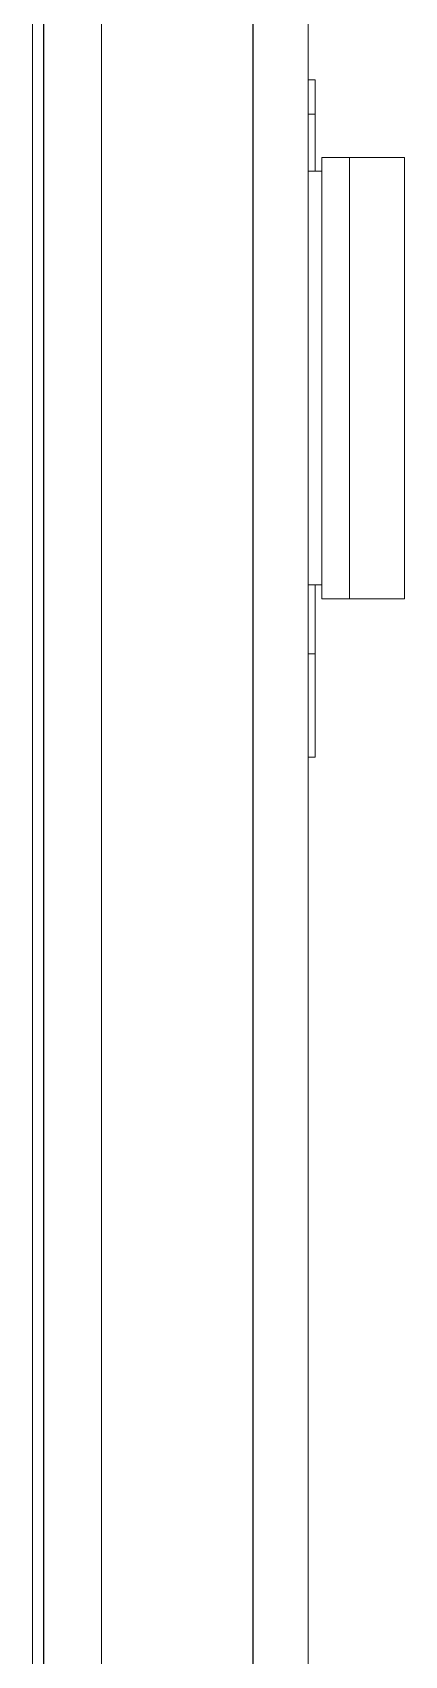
# Model space of a CAD drawing. Extents: x 4137 to 28680, y 2446 to 6814.
# Drawn here: x 24980.8 to 25014.8, y 5549.2 to 5697.5 of the extents above; entities that cross this region are included whole.
import ezdxf

# ---------------------------------------------------------------- set-up
doc = ezdxf.new("R2010")
doc.units = 0
doc.header["$LTSCALE"] = 0.5
doc.layers.get('0').update_dxf_attribs({"linetype": 'CONTINUOUS'})
doc.layers.add('VOL', color=2, linetype='CONTINUOUS')

msp = doc.modelspace()

# ---------------------------------------------------------------- linework, layer by layer
at = {"color": 7, "linetype": 'Continuous', "lineweight": 15}
for p, q in [((24980.8, 5854.95), (24980.8, 5476.95)), ((24980.8, 5854.95), (24980.8, 5476.95)), ((24987.1, 5485.14), (24987.1, 5846.76)), ((24987.1, 5485.14), (24987.1, 5846.76)), ((25006, 5485.14), (25006, 5846.76)), ((25006, 5485.14), (25006, 5846.76)), ((25006.64, 5693.21), (25006, 5693.21)), ((25006.64, 5693.21), (25006, 5693.21)), ((25006.64, 5693.21), (25006.64, 5690.06)), ((25006.64, 5693.21), (25006.64, 5690.06)), ((25006, 5690.06), (25006.64, 5690.06)), ((25006, 5690.06), (25006.64, 5690.06)), ((25006.64, 5690.06), (25006.64, 5684.85)), ((25006.64, 5690.06), (25006.64, 5684.85)), ((25007.26, 5686.11), (25007.26, 5645.79)), ((25007.26, 5686.11), (25009.78, 5686.11)), ((25007.26, 5686.11), (25007.26, 5645.79)), ((25007.26, 5686.11), (25009.78, 5686.11)), ((25009.78, 5686.11), (25009.78, 5645.79)), ((25009.78, 5686.11), (25014.82, 5686.11)), ((25009.78, 5686.11), (25009.78, 5645.79)), ((25009.78, 5686.11), (25014.82, 5686.11)), ((25014.82, 5645.79), (25014.82, 5686.11)), ((25014.82, 5645.79), (25014.82, 5686.11)), ((25006, 5684.85), (25007.26, 5684.85)), ((25006, 5684.85), (25007.26, 5684.85)), ((25007.26, 5647.05), (25006, 5647.05)), ((25007.26, 5647.05), (25006, 5647.05)), ((25006.64, 5647.05), (25006.64, 5640.75)), ((25006.64, 5647.05), (25006.64, 5640.75)), ((25007.26, 5645.79), (25009.78, 5645.79)), ((25007.26, 5645.79), (25009.78, 5645.79)), ((25009.78, 5645.79), (25014.82, 5645.79)), ((25009.78, 5645.79), (25014.82, 5645.79)), ((25006, 5640.75), (25006.64, 5640.75)), ((25006, 5640.75), (25006.64, 5640.75)), ((25006.64, 5640.75), (25006.64, 5631.3)), ((25006.64, 5640.75), (25006.64, 5631.3)), ((25006, 5631.3), (25006.64, 5631.3)), ((25006, 5631.3), (25006.64, 5631.3))]:
    msp.add_line(p, q, dxfattribs=at)
at = {"layer": 'VOL'}
for p, q in [((25000.96, 5846.76), (25000.96, 5485.14)), ((25000.96, 5846.76), (25000.96, 5485.14)), ((24981.81, 5840.15), (24981.81, 5491.76)), ((24981.81, 5840.15), (24981.81, 5491.76))]:
    msp.add_line(p, q, dxfattribs=at)

doc.saveas('drawing.dxf')
